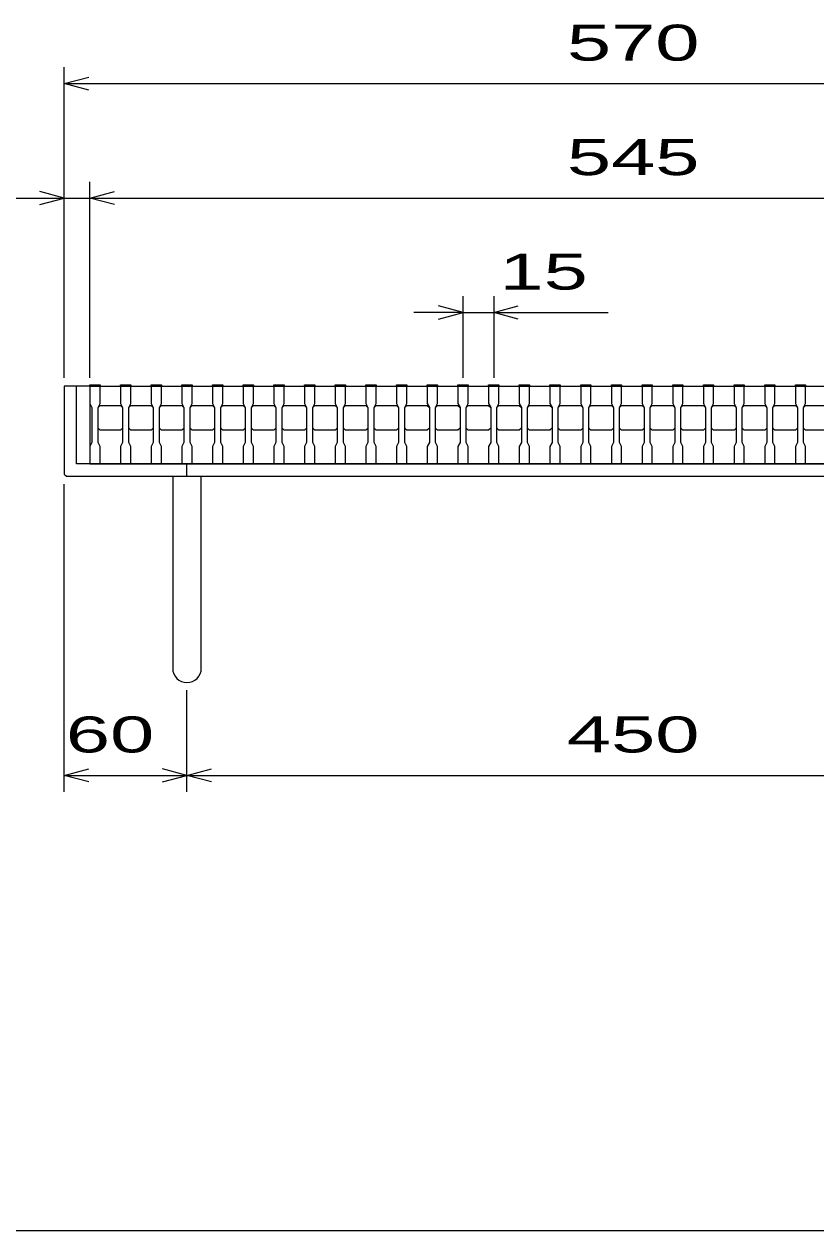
# Model space of a CAD drawing. Units: millimetres, scale not verified. Extents: x -1456 to 1385, y -1026 to 843.
# Drawn here: x -1042 to -655, y -917 to -327 of the extents above; entities that cross this region are included whole.
import ezdxf
from ezdxf.enums import TextEntityAlignment as Align

# ---------------------------------------------------------------- set-up
doc = ezdxf.new("R2010")
doc.units = ezdxf.units.MM
doc.header["$LTSCALE"] = 8
for name, color, linetype, lineweight in [('0_2', 150, 'Continuous', 25), ('16', 3, 'Continuous', 25), ('19', 6, 'Continuous', 25), ('22', 4, 'Continuous', 25)]:
    doc.layers.add(name, color=color, linetype=linetype, lineweight=lineweight)
doc.styles.add('ベクトル', font='')
doc.styles.get('ベクトル').set_extended_font_data('ベクトル')

msp = doc.modelspace()

# ---------------------------------------------------------------- linework, layer by layer
at = {"layer": '0_2'}
msp.add_line((1384.8, -917.2), (-1383.2, -917.2), dxfattribs=at)
at = {"layer": '16'}
for p, q in [((-1010, -504), (-1010, -503.3)), ((-1010, -503.3), (-1005, -503.3)), ((-1010, -504), (-1010, -512.5)), ((-1005, -504), (-1010, -504)), ((-1010, -504), (-1010, -542)), ((-1010, -504), (-465, -504)), ((-1005, -503.3), (-1005, -504)), ((-1005, -512.5), (-1005, -504)), ((-995, -504), (-995, -503.3)), ((-995, -503.3), (-990, -503.3)), ((-995, -504), (-995, -512.5)), ((-990, -504), (-995, -504)), ((-990, -503.3), (-990, -504)), ((-990, -512.5), (-990, -504)), ((-980, -504), (-980, -503.3)), ((-980, -503.3), (-975, -503.3)), ((-980, -504), (-980, -512.5)), ((-975, -504), (-980, -504)), ((-975, -503.3), (-975, -504)), ((-975, -512.5), (-975, -504)), ((-965, -504), (-965, -503.3)), ((-965, -503.3), (-960, -503.3)), ((-965, -504), (-965, -512.5)), ((-960, -504), (-965, -504)), ((-960, -503.3), (-960, -504)), ((-960, -512.5), (-960, -504)), ((-950, -504), (-950, -503.3)), ((-950, -503.3), (-945, -503.3)), ((-950, -504), (-950, -512.5)), ((-945, -504), (-950, -504)), ((-945, -503.3), (-945, -504)), ((-945, -512.5), (-945, -504)), ((-935, -504), (-935, -503.3)), ((-935, -503.3), (-930, -503.3)), ((-935, -504), (-935, -512.5)), ((-930, -504), (-935, -504)), ((-930, -503.3), (-930, -504)), ((-930, -512.5), (-930, -504)), ((-920, -504), (-920, -503.3)), ((-920, -503.3), (-915, -503.3)), ((-920, -504), (-920, -512.5)), ((-915, -504), (-920, -504)), ((-915, -503.3), (-915, -504)), ((-915, -512.5), (-915, -504)), ((-905, -504), (-905, -503.3)), ((-905, -503.3), (-900, -503.3)), ((-905, -504), (-905, -512.5)), ((-900, -504), (-905, -504)), ((-900, -503.3), (-900, -504)), ((-900, -512.5), (-900, -504)), ((-890, -504), (-890, -503.3)), ((-890, -503.3), (-885, -503.3)), ((-890, -504), (-890, -512.5)), ((-885, -504), (-890, -504)), ((-885, -503.3), (-885, -504)), ((-885, -512.5), (-885, -504)), ((-875, -504), (-875, -503.3)), ((-875, -503.3), (-870, -503.3)), ((-875, -504), (-875, -512.5)), ((-870, -504), (-875, -504)), ((-870, -503.3), (-870, -504)), ((-870, -512.5), (-870, -504)), ((-860, -504), (-860, -503.3)), ((-860, -503.3), (-855, -503.3)), ((-860, -504), (-860, -512.5)), ((-855, -504), (-860, -504)), ((-855, -503.3), (-855, -504)), ((-855, -512.5), (-855, -504)), ((-845, -504), (-845, -503.3)), ((-845, -503.3), (-840, -503.3)), ((-845, -504), (-845, -512.5)), ((-840, -504), (-845, -504)), ((-840, -503.3), (-840, -504)), ((-840, -512.5), (-840, -504)), ((-830, -504), (-830, -503.3)), ((-830, -503.3), (-825, -503.3)), ((-830, -504), (-830, -512.5)), ((-825, -504), (-830, -504)), ((-825, -503.3), (-825, -504)), ((-825, -512.5), (-825, -504)), ((-815, -504), (-815, -503.3)), ((-815, -503.3), (-810, -503.3)), ((-815, -504), (-815, -512.5)), ((-810, -504), (-815, -504)), ((-810, -503.3), (-810, -504)), ((-810, -512.5), (-810, -504)), ((-800, -504), (-800, -503.3)), ((-800, -503.3), (-795, -503.3)), ((-800, -504), (-800, -512.5)), ((-795, -504), (-800, -504)), ((-795, -503.3), (-795, -504)), ((-795, -512.5), (-795, -504)), ((-785, -504), (-785, -503.3)), ((-785, -503.3), (-780, -503.3)), ((-785, -504), (-785, -512.5)), ((-780, -504), (-785, -504)), ((-780, -503.3), (-780, -504)), ((-780, -512.5), (-780, -504)), ((-770, -504), (-770, -503.3)), ((-770, -503.3), (-765, -503.3)), ((-770, -504), (-770, -512.5)), ((-765, -504), (-770, -504)), ((-765, -503.3), (-765, -504)), ((-765, -512.5), (-765, -504)), ((-755, -504), (-755, -503.3)), ((-755, -503.3), (-750, -503.3)), ((-755, -504), (-755, -512.5)), ((-750, -504), (-755, -504)), ((-750, -503.3), (-750, -504)), ((-750, -512.5), (-750, -504)), ((-740, -504), (-740, -503.3)), ((-740, -503.3), (-735, -503.3)), ((-740, -504), (-740, -512.5)), ((-735, -504), (-740, -504)), ((-735, -503.3), (-735, -504)), ((-735, -512.5), (-735, -504)), ((-725, -504), (-725, -503.3)), ((-725, -503.3), (-720, -503.3)), ((-725, -504), (-725, -512.5)), ((-720, -504), (-725, -504)), ((-720, -503.3), (-720, -504)), ((-720, -512.5), (-720, -504)), ((-710, -504), (-710, -503.3)), ((-710, -503.3), (-705, -503.3)), ((-710, -504), (-710, -512.5)), ((-705, -504), (-710, -504)), ((-705, -503.3), (-705, -504)), ((-705, -512.5), (-705, -504)), ((-695, -504), (-695, -503.3)), ((-695, -503.3), (-690, -503.3)), ((-695, -504), (-695, -512.5)), ((-690, -504), (-695, -504)), ((-690, -503.3), (-690, -504)), ((-690, -512.5), (-690, -504)), ((-680, -504), (-680, -503.3)), ((-680, -503.3), (-675, -503.3)), ((-680, -504), (-680, -512.5)), ((-675, -504), (-680, -504)), ((-675, -503.3), (-675, -504)), ((-675, -512.5), (-675, -504)), ((-665, -504), (-665, -503.3)), ((-665, -503.3), (-660, -503.3)), ((-665, -504), (-665, -512.5)), ((-660, -504), (-665, -504)), ((-660, -503.3), (-660, -504)), ((-660, -512.5), (-660, -504)), ((-1010, -512.5), (-1009, -514.5)), ((-1006, -514.5), (-1005, -512.5)), ((-1006, -514.5), (-1005, -513.5)), ((-1005, -513.5), (-995, -513.5)), ((-995, -512.5), (-994, -514.5)), ((-995, -513.5), (-994, -514.5)), ((-991, -514.5), (-990, -512.5)), ((-991, -514.5), (-990, -513.5)), ((-990, -513.5), (-980, -513.5)), ((-980, -512.5), (-979, -514.5)), ((-980, -513.5), (-979, -514.5)), ((-976, -514.5), (-975, -512.5)), ((-976, -514.5), (-975, -513.5)), ((-975, -513.5), (-965, -513.5)), ((-965, -512.5), (-964, -514.5)), ((-965, -513.5), (-964, -514.5)), ((-961, -514.5), (-960, -512.5)), ((-961, -514.5), (-960, -513.5)), ((-960, -513.5), (-950, -513.5)), ((-950, -512.5), (-949, -514.5)), ((-950, -513.5), (-949, -514.5)), ((-946, -514.5), (-945, -512.5)), ((-946, -514.5), (-945, -513.5)), ((-945, -513.5), (-935, -513.5)), ((-935, -512.5), (-934, -514.5)), ((-935, -513.5), (-934, -514.5)), ((-931, -514.5), (-930, -512.5)), ((-931, -514.5), (-930, -513.5)), ((-930, -513.5), (-920, -513.5)), ((-920, -512.5), (-919, -514.5)), ((-920, -513.5), (-919, -514.5)), ((-916, -514.5), (-915, -512.5)), ((-916, -514.5), (-915, -513.5)), ((-915, -513.5), (-905, -513.5)), ((-905, -512.5), (-904, -514.5)), ((-905, -513.5), (-904, -514.5)), ((-901, -514.5), (-900, -512.5)), ((-901, -514.5), (-900, -513.5)), ((-900, -513.5), (-890, -513.5)), ((-890, -512.5), (-889, -514.5)), ((-890, -513.5), (-889, -514.5)), ((-886, -514.5), (-885, -512.5)), ((-886, -514.5), (-885, -513.5)), ((-885, -513.5), (-875, -513.5)), ((-875, -512.5), (-874, -514.5)), ((-875, -513.5), (-874, -514.5)), ((-871, -514.5), (-870, -512.5)), ((-871, -514.5), (-870, -513.5)), ((-870, -513.5), (-860, -513.5)), ((-860, -512.5), (-859, -514.5)), ((-860, -513.5), (-859, -514.5)), ((-856, -514.5), (-855, -512.5)), ((-856, -514.5), (-855, -513.5)), ((-855, -513.5), (-845, -513.5)), ((-845, -512.5), (-844, -514.5)), ((-845, -513.5), (-844, -514.5)), ((-841, -514.5), (-840, -512.5)), ((-841, -514.5), (-840, -513.5)), ((-840, -513.5), (-830, -513.5)), ((-830, -512.5), (-829, -514.5)), ((-830, -513.5), (-829, -514.5)), ((-826, -514.5), (-825, -512.5)), ((-826, -514.5), (-825, -513.5)), ((-825, -513.5), (-815, -513.5)), ((-815, -512.5), (-814, -514.5)), ((-815, -513.5), (-814, -514.5)), ((-811, -514.5), (-810, -512.5)), ((-811, -514.5), (-810, -513.5)), ((-810, -513.5), (-800, -513.5)), ((-800, -512.5), (-799, -514.5)), ((-800, -513.5), (-799, -514.5)), ((-796, -514.5), (-795, -512.5)), ((-796, -514.5), (-795, -513.5)), ((-795, -513.5), (-785, -513.5)), ((-785, -512.5), (-784, -514.5)), ((-785, -513.5), (-784, -514.5)), ((-781, -514.5), (-780, -512.5)), ((-781, -514.5), (-780, -513.5)), ((-780, -513.5), (-770, -513.5)), ((-770, -512.5), (-769, -514.5)), ((-770, -513.5), (-769, -514.5)), ((-766, -514.5), (-765, -512.5)), ((-766, -514.5), (-765, -513.5)), ((-765, -513.5), (-755, -513.5)), ((-755, -512.5), (-754, -514.5)), ((-755, -513.5), (-754, -514.5)), ((-751, -514.5), (-750, -512.5)), ((-751, -514.5), (-750, -513.5)), ((-750, -513.5), (-740, -513.5)), ((-740, -512.5), (-739, -514.5)), ((-740, -513.5), (-739, -514.5)), ((-736, -514.5), (-735, -512.5)), ((-736, -514.5), (-735, -513.5)), ((-735, -513.5), (-725, -513.5)), ((-725, -512.5), (-724, -514.5)), ((-725, -513.5), (-724, -514.5)), ((-721, -514.5), (-720, -512.5)), ((-721, -514.5), (-720, -513.5)), ((-720, -513.5), (-710, -513.5)), ((-710, -512.5), (-709, -514.5)), ((-710, -513.5), (-709, -514.5)), ((-706, -514.5), (-705, -512.5)), ((-706, -514.5), (-705, -513.5)), ((-705, -513.5), (-695, -513.5)), ((-695, -512.5), (-694, -514.5)), ((-695, -513.5), (-694, -514.5)), ((-691, -514.5), (-690, -512.5)), ((-691, -514.5), (-690, -513.5)), ((-690, -513.5), (-680, -513.5)), ((-680, -512.5), (-679, -514.5)), ((-680, -513.5), (-679, -514.5)), ((-676, -514.5), (-675, -512.5)), ((-676, -514.5), (-675, -513.5)), ((-675, -513.5), (-665, -513.5)), ((-665, -512.5), (-664, -514.5)), ((-665, -513.5), (-664, -514.5)), ((-661, -514.5), (-660, -512.5)), ((-661, -514.5), (-660, -513.5)), ((-660, -513.5), (-650, -513.5)), ((-1009, -514.5), (-1009, -531.5)), ((-1006, -531.5), (-1006, -514.5)), ((-994, -514.5), (-994, -531.5)), ((-991, -531.5), (-991, -514.5)), ((-979, -514.5), (-979, -531.5)), ((-976, -531.5), (-976, -514.5)), ((-964, -514.5), (-964, -531.5)), ((-961, -531.5), (-961, -514.5)), ((-949, -514.5), (-949, -531.5)), ((-946, -531.5), (-946, -514.5)), ((-934, -514.5), (-934, -531.5)), ((-931, -531.5), (-931, -514.5)), ((-919, -514.5), (-919, -531.5)), ((-916, -531.5), (-916, -514.5)), ((-904, -514.5), (-904, -531.5)), ((-901, -531.5), (-901, -514.5)), ((-889, -514.5), (-889, -531.5)), ((-886, -531.5), (-886, -514.5)), ((-874, -514.5), (-874, -531.5)), ((-871, -531.5), (-871, -514.5)), ((-859, -514.5), (-859, -531.5)), ((-856, -531.5), (-856, -514.5)), ((-844, -514.5), (-844, -531.5)), ((-841, -531.5), (-841, -514.5)), ((-829, -514.5), (-829, -531.5)), ((-826, -531.5), (-826, -514.5)), ((-814, -514.5), (-814, -531.5)), ((-811, -531.5), (-811, -514.5)), ((-799, -514.5), (-799, -531.5)), ((-796, -531.5), (-796, -514.5)), ((-784, -514.5), (-784, -531.5)), ((-781, -531.5), (-781, -514.5)), ((-769, -514.5), (-769, -531.5)), ((-766, -531.5), (-766, -514.5)), ((-754, -514.5), (-754, -531.5)), ((-751, -531.5), (-751, -514.5)), ((-739, -514.5), (-739, -531.5)), ((-736, -531.5), (-736, -514.5)), ((-724, -514.5), (-724, -531.5)), ((-721, -531.5), (-721, -514.5)), ((-709, -514.5), (-709, -531.5)), ((-706, -531.5), (-706, -514.5)), ((-694, -514.5), (-694, -531.5)), ((-691, -531.5), (-691, -514.5)), ((-679, -514.5), (-679, -531.5)), ((-676, -531.5), (-676, -514.5)), ((-664, -514.5), (-664, -531.5)), ((-661, -531.5), (-661, -514.5)), ((-1005, -525.5), (-1006, -524.5)), ((-994, -524.5), (-995, -525.5)), ((-990, -525.5), (-991, -524.5)), ((-979, -524.5), (-980, -525.5)), ((-975, -525.5), (-976, -524.5)), ((-964, -524.5), (-965, -525.5)), ((-960, -525.5), (-961, -524.5)), ((-949, -524.5), (-950, -525.5)), ((-945, -525.5), (-946, -524.5)), ((-934, -524.5), (-935, -525.5)), ((-930, -525.5), (-931, -524.5)), ((-919, -524.5), (-920, -525.5)), ((-915, -525.5), (-916, -524.5)), ((-904, -524.5), (-905, -525.5)), ((-900, -525.5), (-901, -524.5)), ((-889, -524.5), (-890, -525.5)), ((-885, -525.5), (-886, -524.5)), ((-874, -524.5), (-875, -525.5)), ((-870, -525.5), (-871, -524.5)), ((-859, -524.5), (-860, -525.5)), ((-855, -525.5), (-856, -524.5)), ((-844, -524.5), (-845, -525.5)), ((-840, -525.5), (-841, -524.5)), ((-829, -524.5), (-830, -525.5)), ((-825, -525.5), (-826, -524.5)), ((-814, -524.5), (-815, -525.5)), ((-810, -525.5), (-811, -524.5)), ((-799, -524.5), (-800, -525.5)), ((-795, -525.5), (-796, -524.5)), ((-784, -524.5), (-785, -525.5)), ((-780, -525.5), (-781, -524.5)), ((-769, -524.5), (-770, -525.5)), ((-765, -525.5), (-766, -524.5)), ((-754, -524.5), (-755, -525.5)), ((-750, -525.5), (-751, -524.5)), ((-739, -524.5), (-740, -525.5)), ((-735, -525.5), (-736, -524.5)), ((-724, -524.5), (-725, -525.5)), ((-720, -525.5), (-721, -524.5)), ((-709, -524.5), (-710, -525.5)), ((-705, -525.5), (-706, -524.5)), ((-694, -524.5), (-695, -525.5)), ((-690, -525.5), (-691, -524.5)), ((-679, -524.5), (-680, -525.5)), ((-675, -525.5), (-676, -524.5)), ((-664, -524.5), (-665, -525.5)), ((-660, -525.5), (-661, -524.5)), ((-995, -525.5), (-1005, -525.5)), ((-980, -525.5), (-990, -525.5)), ((-965, -525.5), (-975, -525.5)), ((-950, -525.5), (-960, -525.5)), ((-935, -525.5), (-945, -525.5)), ((-920, -525.5), (-930, -525.5)), ((-905, -525.5), (-915, -525.5)), ((-890, -525.5), (-900, -525.5)), ((-875, -525.5), (-885, -525.5)), ((-860, -525.5), (-870, -525.5)), ((-845, -525.5), (-855, -525.5)), ((-830, -525.5), (-840, -525.5)), ((-815, -525.5), (-825, -525.5)), ((-800, -525.5), (-810, -525.5)), ((-785, -525.5), (-795, -525.5)), ((-770, -525.5), (-780, -525.5)), ((-755, -525.5), (-765, -525.5)), ((-740, -525.5), (-750, -525.5)), ((-725, -525.5), (-735, -525.5)), ((-710, -525.5), (-720, -525.5)), ((-695, -525.5), (-705, -525.5)), ((-680, -525.5), (-690, -525.5)), ((-665, -525.5), (-675, -525.5)), ((-650, -525.5), (-660, -525.5)), ((-1009, -531.5), (-1010, -533.5)), ((-1010, -533.5), (-1010, -542)), ((-1005, -533.5), (-1006, -531.5)), ((-1005, -542), (-1005, -533.5)), ((-994, -531.5), (-995, -533.5)), ((-995, -533.5), (-995, -542)), ((-990, -533.5), (-991, -531.5)), ((-990, -542), (-990, -533.5)), ((-979, -531.5), (-980, -533.5)), ((-980, -533.5), (-980, -542)), ((-975, -533.5), (-976, -531.5)), ((-975, -542), (-975, -533.5)), ((-964, -531.5), (-965, -533.5)), ((-965, -533.5), (-965, -542)), ((-960, -533.5), (-961, -531.5)), ((-960, -542), (-960, -533.5)), ((-949, -531.5), (-950, -533.5)), ((-950, -533.5), (-950, -542)), ((-945, -533.5), (-946, -531.5)), ((-945, -542), (-945, -533.5)), ((-934, -531.5), (-935, -533.5)), ((-935, -533.5), (-935, -542)), ((-930, -533.5), (-931, -531.5)), ((-930, -542), (-930, -533.5)), ((-919, -531.5), (-920, -533.5)), ((-920, -533.5), (-920, -542)), ((-915, -533.5), (-916, -531.5)), ((-915, -542), (-915, -533.5)), ((-904, -531.5), (-905, -533.5)), ((-905, -533.5), (-905, -542)), ((-900, -533.5), (-901, -531.5)), ((-900, -542), (-900, -533.5)), ((-889, -531.5), (-890, -533.5)), ((-890, -533.5), (-890, -542)), ((-885, -533.5), (-886, -531.5)), ((-885, -542), (-885, -533.5)), ((-874, -531.5), (-875, -533.5)), ((-875, -533.5), (-875, -542)), ((-870, -533.5), (-871, -531.5)), ((-870, -542), (-870, -533.5)), ((-859, -531.5), (-860, -533.5)), ((-860, -533.5), (-860, -542)), ((-855, -533.5), (-856, -531.5)), ((-855, -542), (-855, -533.5)), ((-844, -531.5), (-845, -533.5)), ((-845, -533.5), (-845, -542)), ((-840, -533.5), (-841, -531.5)), ((-840, -542), (-840, -533.5)), ((-829, -531.5), (-830, -533.5)), ((-830, -533.5), (-830, -542)), ((-825, -533.5), (-826, -531.5)), ((-825, -542), (-825, -533.5)), ((-814, -531.5), (-815, -533.5)), ((-815, -533.5), (-815, -542)), ((-810, -533.5), (-811, -531.5)), ((-810, -542), (-810, -533.5)), ((-799, -531.5), (-800, -533.5)), ((-800, -533.5), (-800, -542)), ((-795, -533.5), (-796, -531.5)), ((-795, -542), (-795, -533.5)), ((-784, -531.5), (-785, -533.5)), ((-785, -533.5), (-785, -542)), ((-780, -533.5), (-781, -531.5)), ((-780, -542), (-780, -533.5)), ((-769, -531.5), (-770, -533.5)), ((-770, -533.5), (-770, -542)), ((-765, -533.5), (-766, -531.5)), ((-765, -542), (-765, -533.5)), ((-754, -531.5), (-755, -533.5)), ((-755, -533.5), (-755, -542)), ((-750, -533.5), (-751, -531.5)), ((-750, -542), (-750, -533.5)), ((-739, -531.5), (-740, -533.5)), ((-740, -533.5), (-740, -542)), ((-735, -533.5), (-736, -531.5)), ((-735, -542), (-735, -533.5)), ((-724, -531.5), (-725, -533.5)), ((-725, -533.5), (-725, -542)), ((-720, -533.5), (-721, -531.5)), ((-720, -542), (-720, -533.5)), ((-709, -531.5), (-710, -533.5)), ((-710, -533.5), (-710, -542)), ((-705, -533.5), (-706, -531.5)), ((-705, -542), (-705, -533.5)), ((-694, -531.5), (-695, -533.5)), ((-695, -533.5), (-695, -542)), ((-690, -533.5), (-691, -531.5)), ((-690, -542), (-690, -533.5)), ((-679, -531.5), (-680, -533.5)), ((-680, -533.5), (-680, -542)), ((-675, -533.5), (-676, -531.5)), ((-675, -542), (-675, -533.5)), ((-664, -531.5), (-665, -533.5)), ((-665, -533.5), (-665, -542)), ((-660, -533.5), (-661, -531.5)), ((-660, -542), (-660, -533.5)), ((-1010, -542), (-1005, -542)), ((-1010, -542), (-465, -542)), ((-995, -542), (-990, -542)), ((-980, -542), (-975, -542)), ((-965, -542), (-960, -542)), ((-950, -542), (-945, -542)), ((-935, -542), (-930, -542)), ((-920, -542), (-915, -542)), ((-905, -542), (-900, -542)), ((-890, -542), (-885, -542)), ((-875, -542), (-870, -542)), ((-860, -542), (-855, -542)), ((-845, -542), (-840, -542)), ((-830, -542), (-825, -542)), ((-815, -542), (-810, -542)), ((-800, -542), (-795, -542)), ((-785, -542), (-780, -542)), ((-770, -542), (-765, -542)), ((-755, -542), (-750, -542)), ((-740, -542), (-735, -542)), ((-725, -542), (-720, -542)), ((-710, -542), (-705, -542)), ((-695, -542), (-690, -542)), ((-680, -542), (-675, -542)), ((-665, -542), (-660, -542))]:
    msp.add_line(p, q, dxfattribs=at)
at = {"layer": '19'}
for p, q in [((-1010, -504), (-1022.5, -504)), ((-1022.5, -504), (-1022.5, -547)), ((-1016.5, -542), (-1016.5, -504)), ((-458.5, -542), (-1016.5, -542)), ((-962.5, -548), (-962.5, -542)), ((-1022.5, -547), (-1021.5, -548)), ((-1021.5, -548), (-453.5, -548)), ((-969.5, -548), (-969.5, -642)), ((-955.5, -642), (-955.5, -548))]:
    msp.add_line(p, q, dxfattribs=at)
msp.add_arc((-962.5, -642), 7, 180, 0, dxfattribs=at)
at = {"layer": '22'}
for p, q in [((-1022.5, -500), (-1022.5, -348)), ((-1022.5, -356), (-1010.5, -352.8)), ((-1010.5, -359.2), (-1022.5, -356)), ((-1022.5, -356), (-452.5, -356)), ((-1022.5, -500), (-1022.5, -404)), ((-1010, -500), (-1010, -404)), ((-1118.5, -412), (-1022.5, -412)), ((-1022.5, -412), (-1034.5, -408.8)), ((-1034.5, -415.2), (-1022.5, -412)), ((-1022.5, -412), (-1010, -412)), ((-1010, -412), (-998, -408.8)), ((-998, -415.2), (-1010, -412)), ((-1010, -412), (-465, -412)), ((-827.5, -500), (-827.5, -460)), ((-812.5, -460), (-812.5, -500)), ((-827.5, -468), (-839.5, -464.8)), ((-812.5, -468), (-800.5, -464.8)), ((-827.5, -468), (-851.5, -468)), ((-839.5, -471.2), (-827.5, -468)), ((-827.5, -468), (-812.5, -468)), ((-800.5, -471.2), (-812.5, -468)), ((-812.5, -468), (-756.5, -468)), ((-1022.5, -702.4), (-1022.5, -552)), ((-962.5, -702.4), (-962.5, -652.8)), ((-1022.5, -694.4), (-1010.5, -691.2)), ((-1010.5, -697.6), (-1022.5, -694.4)), ((-1022.5, -694.4), (-962.5, -694.4)), ((-962.5, -694.4), (-974.5, -691.2)), ((-974.5, -697.6), (-962.5, -694.4)), ((-962.5, -694.4), (-950.5, -691.2)), ((-950.5, -697.6), (-962.5, -694.4)), ((-962.5, -694.4), (-512.5, -694.4))]:
    msp.add_line(p, q, dxfattribs=at)

# ---------------------------------------------------------------- texts
at = {"layer": '22', "color": 2, "style": 'ベクトル', "width": 1.65}
for s, p in [(' 570 ', (-787.5, -336)), (' 545 ', (-787.5, -392)), (' 15 ', (-820.5, -448)), (' 60 ', (-1032.5, -674.4)), (' 450 ', (-787.5, -674.4))]:
    msp.add_text(s, height=17.6, dxfattribs=at).set_placement(p, align=Align.MIDDLE_LEFT)

doc.saveas('drawing.dxf')
